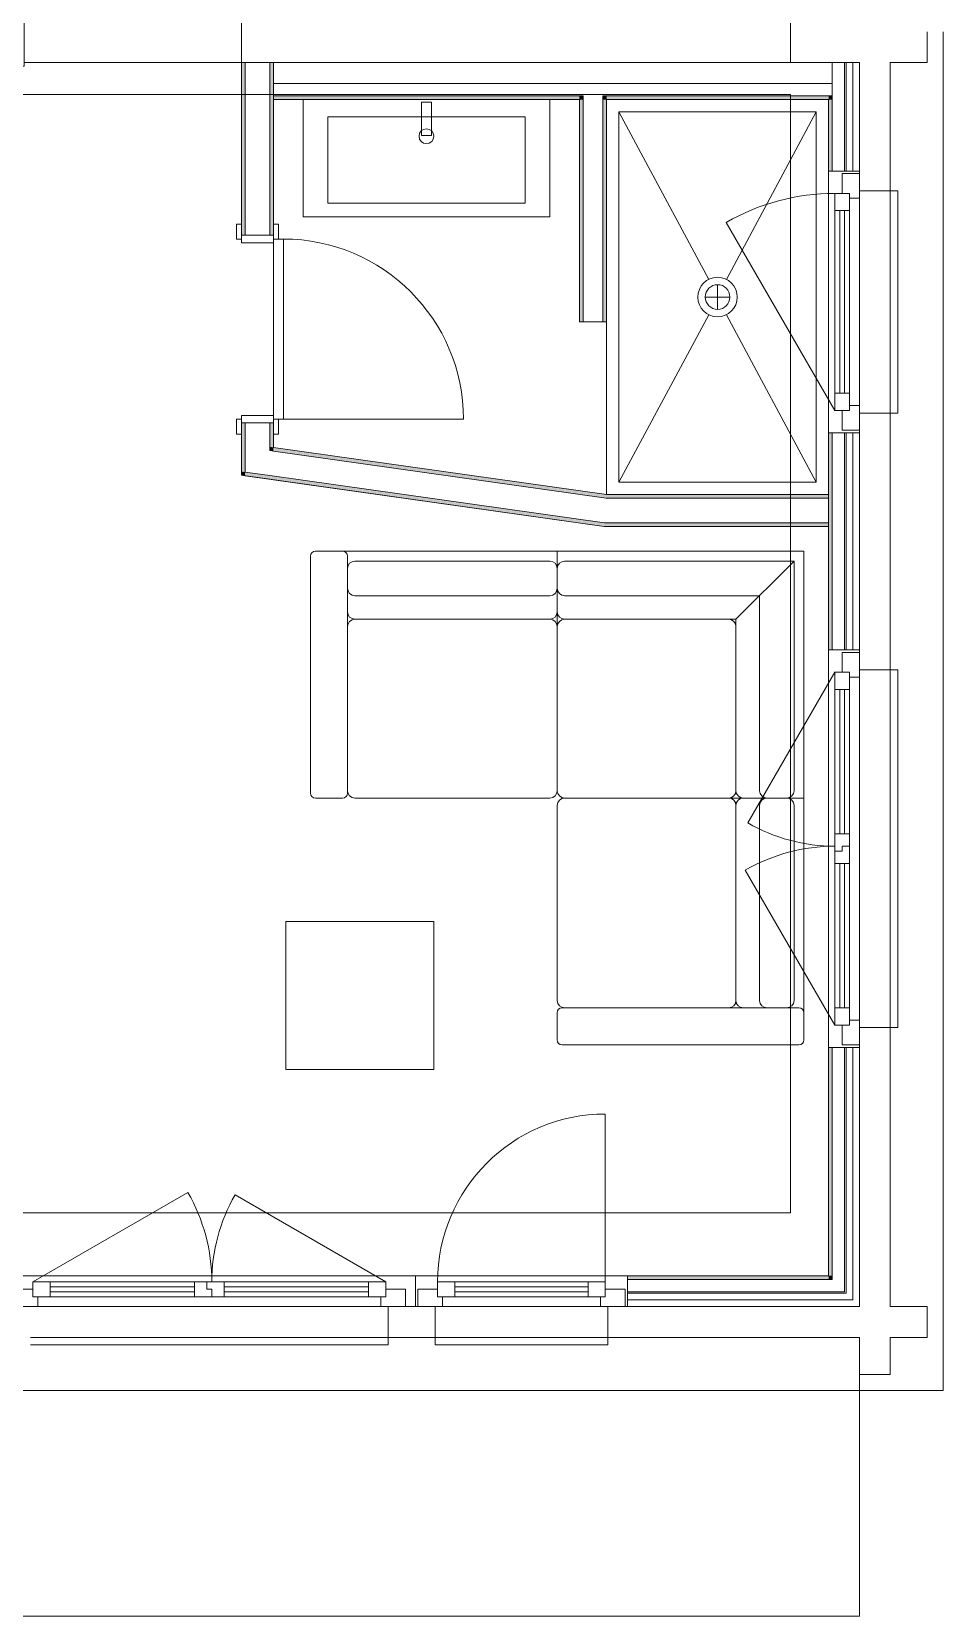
# Model space of a CAD drawing. Header units: metres. Extents: x -8.9 to 0, y -12.1 to 0.
# Drawn here: x -3.69 to 0, y -12.09 to -5.67 of the extents above; entities that cross this region are included whole.
import ezdxf

# ---------------------------------------------------------------- set-up
doc = ezdxf.new("R2010")
doc.units = ezdxf.units.M
doc.layers.get('0').update_dxf_attribs({"linetype": 'CONTINUOUS'})
for name, color, linetype in [('010 Aussenwände', 7, 'CONTINUOUS'), ('010 Aussenwände Bauteilschraffuren Neu', 7, 'CONTINUOUS'), ('010 Aussenwände Neu', 7, 'CONTINUOUS'), ('010 Aussenwände Schichttrennlinien Neu', 7, 'CONTINUOUS'), ('010 Fenster Neu', 7, 'CONTINUOUS'), ('010 Türen Neu', 7, 'CONTINUOUS'), ('015 Innenwände', 7, 'CONTINUOUS'), ('015 Innenwände Bauteilschraffuren Neu', 7, 'CONTINUOUS'), ('015 Innenwände Neu', 7, 'CONTINUOUS'), ('015 Innenwände Schichttrennlinien Neu', 7, 'CONTINUOUS'), ('035 Decken', 7, 'CONTINUOUS'), ('065 Einrichtung Möbel Neu', 7, 'CONTINUOUS'), ('080 Raumdefinitionen innen Kontur Neu', 7, 'CONTINUOUS')]:
    doc.layers.add(name, color=color, linetype=linetype)

msp = doc.modelspace()

# ---------------------------------------------------------------- hatches: boundary and pattern name
at = {"layer": '010 Aussenwände Bauteilschraffuren Neu', "linetype": 'CONTINUOUS', "lineweight": 13, "true_color": 0xdfdfdf}
for points in [[(-1.475, -5.93), (-2.7149, -5.93), (-2.7149, -5.945), (-1.475, -5.945)], [(-1.475, -5.945), (-1.46, -5.945), (-1.46, -5.93), (-1.475, -5.93)], [(-1.38, -5.945), (-1.365, -5.945), (-1.365, -5.93), (-1.38, -5.93)], [(-1.365, -5.945), (-0.465, -5.945), (-0.465, -5.93), (-1.365, -5.93)]]:
    msp.add_hatch(color=254, dxfattribs=at).paths.add_polyline_path(points, flags=0)
at = {"layer": '015 Innenwände Bauteilschraffuren Neu', "linetype": 'CONTINUOUS', "lineweight": 13, "true_color": 0xdfdfdf}
for points in [[(-2.83, -5.795), (-2.845, -5.795), (-2.845, -6.495), (-2.83, -6.495)], [(-2.73, -5.795), (-2.73, -6.495), (-2.715, -6.495), (-2.715, -5.795)], [(-1.475, -5.945), (-1.475, -6.845), (-1.46, -6.845), (-1.46, -5.945)], [(-1.365, -6.845), (-1.365, -5.945), (-1.38, -5.945), (-1.38, -6.845)], [(-0.465, -5.945), (-0.4525, -5.93), (-0.465, -5.93)], [(-0.465, -5.945), (-0.45, -5.945), (-0.45, -5.93), (-0.4525, -5.93)], [(-0.465, -5.945), (-0.465, -6.235), (-0.45, -6.235), (-0.45, -5.945)], [(-2.83, -7.255), (-2.845, -7.255), (-2.845, -7.4521), (-2.83, -7.4542)], [(-2.73, -7.255), (-2.73, -7.3522), (-2.715, -7.3543), (-2.715, -7.255)], [(-0.465, -8.175), (-0.45, -8.175), (-0.45, -7.295), (-0.465, -7.295)], [(-2.73, -7.3522), (-2.73, -7.3673), (-2.715, -7.3543)], [(-2.715, -7.3543), (-2.73, -7.3673), (-2.715, -7.3694)], [(-2.715, -7.3694), (-1.3661, -7.56), (-1.365, -7.545), (-2.715, -7.3543)], [(-2.83, -7.4542), (-2.845, -7.4521), (-2.845, -7.4672)], [(-2.83, -7.4542), (-2.845, -7.4672), (-2.83, -7.4693)], [(-2.83, -7.4693), (-1.3741, -7.675), (-1.3731, -7.66), (-2.83, -7.4542)], [(-1.365, -7.545), (-1.3661, -7.56), (-1.2588, -7.56)], [(-1.2588, -7.56), (-0.465, -7.56), (-0.465, -7.545), (-1.365, -7.545)], [(-1.3741, -7.675), (-1.2669, -7.675), (-1.3731, -7.66)], [(-1.3731, -7.66), (-1.2669, -7.675), (-0.465, -7.675), (-0.465, -7.66)], [(-0.465, -10.71), (-0.45, -10.71), (-0.45, -9.785), (-0.465, -9.785)], [(-0.465, -10.71), (-1.28, -10.71), (-1.28, -10.725), (-0.465, -10.725)], [(-0.465, -10.725), (-0.45, -10.725), (-0.465, -10.71)], [(-0.465, -10.71), (-0.45, -10.725), (-0.45, -10.71)]]:
    msp.add_hatch(color=254, dxfattribs=at).paths.add_polyline_path(points, flags=0)

# ---------------------------------------------------------------- linework, layer by layer
at = {"color": 7, "linetype": 'CONTINUOUS', "lineweight": 0}
for p, q in [((0, -11.175), (0, -5.67)), ((-8.845, -11.175), (0, -11.175))]:
    msp.add_line(p, q, dxfattribs=at)
at = {"color": 8, "linetype": 'CONTINUOUS', "lineweight": 13}
msp.add_lwpolyline([(-3.915, -5.925), (-0.62, -5.925), (-0.62, -10.455), (-3.915, -10.455)], close=True, dxfattribs=at)
at = {"color": 7, "linetype": 'CONTINUOUS', "lineweight": 0}
msp.add_lwpolyline([(-0.34, -10.96), (-0.34, -12.09), (-3.82, -12.09), (-3.82, -10.96)], dxfattribs=at)
at = {"layer": '010 Aussenwände', "color": 7, "linetype": 'CONTINUOUS', "lineweight": 18}
for p, q in [((-0.34, -6.315), (-0.34, -6.245)), ((-0.215, -6.315), (-0.34, -6.315)), ((-0.215, -7.215), (-0.34, -7.215)), ((-0.34, -7.215), (-0.34, -7.285)), ((-0.34, -8.255), (-0.34, -8.185)), ((-0.215, -8.255), (-0.34, -8.255)), ((-0.215, -9.705), (-0.34, -9.705)), ((-0.34, -9.705), (-0.34, -9.775)), ((-2.25, -10.96), (-2.25, -10.835)), ((-2.25, -10.835), (-2.18, -10.835)), ((-2.06, -10.835), (-2.13, -10.835)), ((-2.06, -10.96), (-2.06, -10.835)), ((-1.36, -10.96), (-1.36, -10.835)), ((-1.36, -10.835), (-1.29, -10.835))]:
    msp.add_line(p, q, dxfattribs=at)
for points in [[(-0.34, -5.795), (-0.34, -6.315)], [(-0.215, -6.315), (-0.215, -5.795)], [(-0.34, -7.215), (-0.34, -8.255)], [(-0.215, -8.255), (-0.215, -7.215)], [(-0.34, -9.705), (-0.34, -10.835)], [(-0.215, -10.835), (-0.215, -9.705)], [(-2.06, -10.835), (-2.25, -10.835)], [(-0.34, -10.835), (-1.36, -10.835)], [(-0.065, -10.835), (-0.215, -10.835)], [(-0.065, -10.96), (-0.065, -10.835)], [(-2.25, -10.96), (-2.06, -10.96)], [(-1.36, -10.96), (-0.34, -10.96)], [(-0.34, -10.96), (-0.34, -11.11)], [(-0.215, -10.96), (-0.065, -10.96)], [(-0.215, -11.11), (-0.215, -10.96)], [(-0.34, -11.11), (-0.215, -11.11)]]:
    msp.add_lwpolyline(points, dxfattribs=at)
at = {"layer": '010 Aussenwände Neu', "color": 7, "linetype": 'CONTINUOUS', "lineweight": 0}
for points in [[(-0.45, -5.795), (-2.7149, -5.795)], [(-2.7149, -5.795), (-2.7149, -5.88)], [(-0.4, -5.795), (-0.45, -5.795)], [(-0.394, -5.795), (-0.4, -5.795)], [(-0.367, -5.795), (-0.394, -5.795)], [(-0.34, -5.795), (-0.367, -5.795)], [(-2.7149, -5.88), (-2.7149, -5.93)], [(-2.7149, -5.93), (-2.7149, -5.945)], [(-2.7149, -5.945), (-1.475, -5.945)], [(-1.365, -5.945), (-0.465, -5.945)]]:
    msp.add_lwpolyline(points, dxfattribs=at)
at = {"layer": '010 Aussenwände Schichttrennlinien Neu', "color": 7, "linetype": 'CONTINUOUS', "lineweight": 0}
for p, q in [((-0.45, -5.795), (-0.45, -5.88)), ((-0.45, -5.795), (-0.45, -5.88)), ((-0.4, -5.795), (-0.4, -5.867)), ((-0.394, -5.795), (-0.394, -5.8598)), ((-0.367, -5.795), (-0.367, -5.8274)), ((-2.7149, -5.88), (-0.45, -5.88)), ((-0.45, -5.88), (-0.45, -5.927)), ((-0.45, -5.88), (-0.45, -5.927)), ((-2.7149, -5.93), (-1.46, -5.93)), ((-1.46, -5.93), (-1.46, -5.945)), ((-1.46, -5.93), (-1.46, -5.945)), ((-1.38, -5.945), (-1.38, -5.93)), ((-1.38, -5.945), (-1.38, -5.93)), ((-1.38, -5.93), (-0.465, -5.93)), ((-0.4525, -5.93), (-0.465, -5.93)), ((-0.4525, -5.93), (-0.465, -5.93))]:
    msp.add_line(p, q, dxfattribs=at)
at = {"layer": '010 Fenster Neu', "color": 7, "linetype": 'CONTINUOUS', "lineweight": 0}
for p, q in [((-0.45, -6.235), (-0.465, -6.235)), ((-0.465, -7.295), (-0.465, -6.235)), ((-0.4, -6.235), (-0.45, -6.235)), ((-0.41, -6.245), (-0.41, -6.325)), ((-0.34, -6.245), (-0.41, -6.245)), ((-0.394, -6.235), (-0.4, -6.235)), ((-0.367, -6.235), (-0.394, -6.235)), ((-0.34, -6.235), (-0.367, -6.235)), ((-0.34, -7.295), (-0.34, -6.235)), ((-0.34, -6.345), (-0.34, -6.245)), ((-0.38, -6.325), (-0.44, -6.325)), ((-0.44, -6.325), (-0.44, -6.395)), ((-0.41, -6.325), (-0.38, -6.325)), ((-0.38, -6.325), (-0.38, -6.345)), ((-0.38, -6.395), (-0.38, -6.325)), ((-0.38, -6.345), (-0.34, -6.345)), ((-0.34, -7.185), (-0.34, -6.345)), ((-0.215, -6.315), (-0.185, -6.315)), ((-0.215, -6.315), (-0.215, -7.215)), ((-0.185, -6.315), (-0.185, -7.215)), ((-0.44, -6.395), (-0.44, -7.135)), ((-0.44, -6.395), (-0.38, -6.395)), ((-0.42, -6.395), (-0.42, -7.135)), ((-0.4, -7.135), (-0.4, -6.395)), ((-0.38, -7.135), (-0.38, -6.395)), ((-0.44, -7.205), (-0.88, -6.4429)), ((-0.38, -7.135), (-0.44, -7.135)), ((-0.44, -7.135), (-0.44, -7.205)), ((-0.38, -7.205), (-0.38, -7.135)), ((-0.34, -7.185), (-0.38, -7.185)), ((-0.38, -7.185), (-0.38, -7.205)), ((-0.34, -7.285), (-0.34, -7.185)), ((-0.44, -7.205), (-0.38, -7.205)), ((-0.38, -7.205), (-0.41, -7.205)), ((-0.41, -7.205), (-0.41, -7.285)), ((-0.185, -7.215), (-0.215, -7.215)), ((-0.45, -7.295), (-0.465, -7.295)), ((-0.4, -7.295), (-0.45, -7.295)), ((-0.41, -7.285), (-0.34, -7.285)), ((-0.394, -7.295), (-0.4, -7.295)), ((-0.367, -7.295), (-0.394, -7.295)), ((-0.34, -7.295), (-0.367, -7.295)), ((-0.45, -8.175), (-0.465, -8.175)), ((-0.465, -9.785), (-0.465, -8.175)), ((-0.4, -8.175), (-0.45, -8.175)), ((-0.41, -8.265), (-0.41, -8.185)), ((-0.41, -8.185), (-0.34, -8.185)), ((-0.394, -8.175), (-0.4, -8.175)), ((-0.367, -8.175), (-0.394, -8.175)), ((-0.34, -8.175), (-0.367, -8.175)), ((-0.34, -9.785), (-0.34, -8.175)), ((-0.34, -8.185), (-0.34, -8.285)), ((-0.44, -8.265), (-0.7925, -8.8755)), ((-0.44, -8.335), (-0.44, -8.265)), ((-0.44, -8.265), (-0.38, -8.265)), ((-0.38, -8.265), (-0.41, -8.265)), ((-0.38, -8.285), (-0.38, -8.265)), ((-0.38, -8.265), (-0.38, -8.335)), ((-0.185, -8.255), (-0.215, -8.255)), ((-0.215, -9.705), (-0.215, -8.255)), ((-0.185, -9.705), (-0.185, -8.255)), ((-0.44, -8.92), (-0.44, -8.335)), ((-0.38, -8.335), (-0.44, -8.335)), ((-0.42, -8.92), (-0.42, -8.335)), ((-0.4, -8.335), (-0.4, -8.92)), ((-0.34, -8.285), (-0.38, -8.285)), ((-0.38, -8.335), (-0.38, -8.92)), ((-0.34, -8.285), (-0.34, -9.675)), ((-0.44, -8.99), (-0.44, -8.92)), ((-0.44, -8.92), (-0.38, -8.92)), ((-0.38, -8.92), (-0.38, -8.97)), ((-0.41, -8.99), (-0.41, -8.97)), ((-0.41, -8.97), (-0.38, -8.97)), ((-0.41, -8.97), (-0.41, -8.99)), ((-0.38, -8.97), (-0.41, -8.97)), ((-0.38, -8.97), (-0.38, -9.04)), ((-0.44, -9.04), (-0.44, -8.99)), ((-0.44, -8.99), (-0.41, -8.99)), ((-0.41, -8.99), (-0.44, -8.99)), ((-0.44, -9.625), (-0.44, -9.04)), ((-0.38, -9.04), (-0.44, -9.04)), ((-0.42, -9.625), (-0.42, -9.04)), ((-0.4, -9.04), (-0.4, -9.625)), ((-0.38, -9.04), (-0.38, -9.625)), ((-0.44, -9.695), (-0.8025, -9.0671)), ((-0.44, -9.695), (-0.44, -9.625)), ((-0.44, -9.625), (-0.38, -9.625)), ((-0.38, -9.625), (-0.38, -9.695)), ((-0.38, -9.695), (-0.38, -9.675)), ((-0.38, -9.675), (-0.34, -9.675)), ((-0.34, -9.675), (-0.34, -9.775)), ((-0.38, -9.695), (-0.44, -9.695)), ((-0.41, -9.775), (-0.41, -9.695)), ((-0.41, -9.695), (-0.38, -9.695)), ((-0.215, -9.705), (-0.185, -9.705)), ((-0.45, -9.785), (-0.465, -9.785)), ((-0.4, -9.785), (-0.45, -9.785)), ((-0.34, -9.775), (-0.41, -9.775)), ((-0.394, -9.785), (-0.4, -9.785)), ((-0.367, -9.785), (-0.394, -9.785)), ((-0.34, -9.785), (-0.367, -9.785)), ((-1.37, -10.735), (-1.37, -10.055)), ((-3.69, -10.735), (-3.0621, -10.3725)), ((-2.26, -10.735), (-2.8705, -10.3825)), ((-3.78, -10.71), (-2.14, -10.71)), ((-2.14, -10.725), (-2.14, -10.71)), ((-2.14, -10.725), (-2.14, -10.71)), ((-2.14, -10.71), (-1.28, -10.71)), ((-1.28, -10.725), (-1.28, -10.71)), ((-3.77, -10.765), (-3.69, -10.765)), ((-3.69, -10.795), (-3.69, -10.735)), ((-3.69, -10.735), (-3.62, -10.735)), ((-3.69, -10.765), (-3.69, -10.795)), ((-3.62, -10.735), (-3.035, -10.735)), ((-3.62, -10.735), (-3.62, -10.795)), ((-3.62, -10.755), (-3.035, -10.755)), ((-3.035, -10.775), (-3.62, -10.775)), ((-3.035, -10.795), (-3.035, -10.735)), ((-3.035, -10.735), (-2.985, -10.735)), ((-2.985, -10.735), (-2.985, -10.765)), ((-2.985, -10.765), (-2.985, -10.735)), ((-2.985, -10.735), (-2.915, -10.735)), ((-2.985, -10.765), (-2.965, -10.765)), ((-2.965, -10.765), (-2.985, -10.765)), ((-2.965, -10.765), (-2.965, -10.795)), ((-2.965, -10.795), (-2.965, -10.765)), ((-2.915, -10.735), (-2.33, -10.735)), ((-2.915, -10.735), (-2.915, -10.795)), ((-2.915, -10.755), (-2.33, -10.755)), ((-2.33, -10.775), (-2.915, -10.775)), ((-2.33, -10.795), (-2.33, -10.735)), ((-2.33, -10.735), (-2.26, -10.735)), ((-2.26, -10.735), (-2.26, -10.795)), ((-2.26, -10.795), (-2.26, -10.765)), ((-2.26, -10.765), (-2.18, -10.765)), ((-2.18, -10.765), (-2.18, -10.835)), ((-2.14, -10.775), (-2.14, -10.725)), ((-2.14, -10.775), (-2.14, -10.725)), ((-2.14, -10.781), (-2.14, -10.775)), ((-2.14, -10.781), (-2.14, -10.775)), ((-2.14, -10.808), (-2.14, -10.781)), ((-2.14, -10.808), (-2.14, -10.781)), ((-2.13, -10.765), (-2.05, -10.765)), ((-2.13, -10.835), (-2.13, -10.765)), ((-2.05, -10.795), (-2.05, -10.735)), ((-2.05, -10.735), (-1.98, -10.735)), ((-2.05, -10.765), (-2.05, -10.795)), ((-1.98, -10.735), (-1.44, -10.735)), ((-1.98, -10.735), (-1.98, -10.795)), ((-1.98, -10.755), (-1.44, -10.755)), ((-1.44, -10.775), (-1.98, -10.775)), ((-1.44, -10.795), (-1.44, -10.735)), ((-1.44, -10.735), (-1.37, -10.735)), ((-1.37, -10.735), (-1.37, -10.795)), ((-1.37, -10.795), (-1.37, -10.765)), ((-1.37, -10.765), (-1.29, -10.765)), ((-1.29, -10.765), (-1.29, -10.835)), ((-1.28, -10.775), (-1.28, -10.725)), ((-1.28, -10.781), (-1.28, -10.775)), ((-1.28, -10.808), (-1.28, -10.781)), ((-3.78, -10.835), (-2.14, -10.835)), ((-3.67, -10.835), (-3.77, -10.835)), ((-3.69, -10.795), (-3.67, -10.795)), ((-3.62, -10.795), (-3.69, -10.795)), ((-3.67, -10.795), (-3.67, -10.835)), ((-2.28, -10.835), (-3.67, -10.835)), ((-3.035, -10.795), (-3.62, -10.795)), ((-2.965, -10.795), (-3.035, -10.795)), ((-2.915, -10.795), (-2.965, -10.795)), ((-2.33, -10.795), (-2.915, -10.795)), ((-2.26, -10.795), (-2.33, -10.795)), ((-2.28, -10.835), (-2.28, -10.795)), ((-2.28, -10.795), (-2.26, -10.795)), ((-2.18, -10.835), (-2.28, -10.835)), ((-2.14, -10.835), (-2.14, -10.808)), ((-2.14, -10.835), (-2.14, -10.808)), ((-2.14, -10.835), (-1.28, -10.835)), ((-2.03, -10.835), (-2.13, -10.835)), ((-2.05, -10.795), (-2.03, -10.795)), ((-1.98, -10.795), (-2.05, -10.795)), ((-2.03, -10.795), (-2.03, -10.835)), ((-1.39, -10.835), (-2.03, -10.835)), ((-1.44, -10.795), (-1.98, -10.795)), ((-1.37, -10.795), (-1.44, -10.795)), ((-1.39, -10.835), (-1.39, -10.795)), ((-1.39, -10.795), (-1.37, -10.795)), ((-1.29, -10.835), (-1.39, -10.835)), ((-1.28, -10.835), (-1.28, -10.808)), ((-3.7, -10.96), (-2.25, -10.96)), ((-2.25, -10.99), (-2.25, -10.96)), ((-2.06, -10.96), (-2.06, -10.99)), ((-2.06, -10.96), (-1.36, -10.96)), ((-1.36, -10.99), (-1.36, -10.96)), ((-3.7, -10.99), (-2.25, -10.99)), ((-2.06, -10.99), (-1.36, -10.99))]:
    msp.add_line(p, q, dxfattribs=at)
at = {"layer": '010 Fenster Neu', "color": 7, "linetype": 'CONTINUOUS', "lineweight": 18}
for p, q in [((-0.34, -6.315), (-0.34, -6.245)), ((-0.34, -6.315), (-0.34, -6.245)), ((-0.215, -6.315), (-0.34, -6.315)), ((-0.34, -7.215), (-0.34, -7.285)), ((-0.34, -7.215), (-0.34, -7.285)), ((-0.215, -7.215), (-0.34, -7.215)), ((-0.34, -8.255), (-0.34, -8.185)), ((-0.34, -8.255), (-0.34, -8.185)), ((-0.215, -8.255), (-0.34, -8.255)), ((-0.34, -9.705), (-0.34, -9.775)), ((-0.34, -9.705), (-0.34, -9.775)), ((-0.215, -9.705), (-0.34, -9.705)), ((-2.25, -10.835), (-2.18, -10.835)), ((-2.25, -10.835), (-2.18, -10.835)), ((-2.25, -10.96), (-2.25, -10.835)), ((-2.06, -10.835), (-2.13, -10.835)), ((-2.06, -10.835), (-2.13, -10.835)), ((-2.06, -10.96), (-2.06, -10.835)), ((-1.36, -10.835), (-1.29, -10.835)), ((-1.36, -10.835), (-1.29, -10.835)), ((-1.36, -10.96), (-1.36, -10.835))]:
    msp.add_line(p, q, dxfattribs=at)
at = {"layer": '010 Fenster Neu', "color": 7, "linetype": 'CONTINUOUS', "lineweight": 0}
for centre, radius, start, end in [((-0.44, -7.205), 0.88, 90, 120), ((-0.44, -8.265), 0.705, 240, 270), ((-0.44, -9.695), 0.725, 90, 120), ((-1.37, -10.735), 0.68, 90, 180), ((-3.69, -10.735), 0.725, 0, 30), ((-2.26, -10.735), 0.705, 150, 180)]:
    msp.add_arc(centre, radius, start, end, dxfattribs=at)
at = {"layer": '010 Türen Neu', "color": 7, "linetype": 'CONTINUOUS', "lineweight": 0}
for p, q in [((-2.845, -6.45), (-2.865, -6.45)), ((-2.865, -6.45), (-2.865, -6.51)), ((-2.845, -6.51), (-2.845, -6.45)), ((-2.695, -6.45), (-2.715, -6.45)), ((-2.715, -6.45), (-2.715, -6.51)), ((-2.695, -6.51), (-2.695, -6.45)), ((-2.865, -6.51), (-2.845, -6.51)), ((-2.845, -6.495), (-2.845, -6.525)), ((-2.715, -6.495), (-2.845, -6.495)), ((-2.83, -6.495), (-2.845, -6.495)), ((-2.83, -6.495), (-2.845, -6.495)), ((-2.845, -6.525), (-2.715, -6.525)), ((-2.73, -6.495), (-2.83, -6.495)), ((-2.73, -6.495), (-2.83, -6.495)), ((-2.715, -6.495), (-2.73, -6.495)), ((-2.715, -6.495), (-2.73, -6.495)), ((-2.715, -6.525), (-2.715, -6.495)), ((-2.715, -6.51), (-2.695, -6.51)), ((-2.675, -6.51), (-2.715, -6.51)), ((-2.715, -6.51), (-2.715, -7.24)), ((-2.675, -7.24), (-2.675, -6.51)), ((-2.845, -7.24), (-2.865, -7.24)), ((-2.865, -7.24), (-2.865, -7.3)), ((-2.715, -7.225), (-2.845, -7.225)), ((-2.845, -7.225), (-2.845, -7.255)), ((-2.845, -7.3), (-2.845, -7.24)), ((-2.715, -7.255), (-2.715, -7.225)), ((-2.695, -7.24), (-2.715, -7.24)), ((-2.715, -7.24), (-2.715, -7.3)), ((-2.715, -7.24), (-2.675, -7.24)), ((-2.695, -7.3), (-2.695, -7.24)), ((-2.675, -7.24), (-1.945, -7.24)), ((-2.865, -7.3), (-2.845, -7.3)), ((-2.845, -7.255), (-2.715, -7.255)), ((-2.83, -7.255), (-2.845, -7.255)), ((-2.83, -7.255), (-2.845, -7.255)), ((-2.73, -7.255), (-2.83, -7.255)), ((-2.73, -7.255), (-2.83, -7.255)), ((-2.715, -7.255), (-2.73, -7.255)), ((-2.715, -7.255), (-2.73, -7.255)), ((-2.715, -7.3), (-2.695, -7.3))]:
    msp.add_line(p, q, dxfattribs=at)
msp.add_arc((-2.675, -7.24), 0.73, 0, 90, dxfattribs=at)
at = {"layer": '015 Innenwände', "color": 7, "linetype": 'CONTINUOUS', "lineweight": 18}
for points in [[(-2.845, -5.795), (-2.845, -5.67)], [(-0.065, -5.795), (-0.065, -5.67)], [(-2.845, -5.795), (-0.34, -5.795)], [(-0.215, -5.795), (-0.065, -5.795)]]:
    msp.add_lwpolyline(points, dxfattribs=at)
at = {"layer": '015 Innenwände Neu', "color": 7, "linetype": 'CONTINUOUS', "lineweight": 0}
for p, q in [((-0.45, -6.235), (-0.465, -6.235)), ((-0.4, -6.235), (-0.45, -6.235)), ((-0.394, -6.235), (-0.4, -6.235)), ((-0.367, -6.235), (-0.394, -6.235)), ((-0.34, -6.235), (-0.367, -6.235)), ((-2.83, -6.495), (-2.845, -6.495)), ((-2.73, -6.495), (-2.83, -6.495)), ((-2.715, -6.495), (-2.73, -6.495)), ((-2.83, -7.255), (-2.845, -7.255)), ((-2.73, -7.255), (-2.83, -7.255)), ((-2.715, -7.255), (-2.73, -7.255)), ((-0.45, -7.295), (-0.465, -7.295)), ((-0.4, -7.295), (-0.45, -7.295)), ((-0.394, -7.295), (-0.4, -7.295)), ((-0.367, -7.295), (-0.394, -7.295)), ((-0.34, -7.295), (-0.367, -7.295)), ((-0.45, -8.175), (-0.465, -8.175)), ((-0.4, -8.175), (-0.45, -8.175)), ((-0.394, -8.175), (-0.4, -8.175)), ((-0.367, -8.175), (-0.394, -8.175)), ((-0.34, -8.175), (-0.367, -8.175)), ((-0.45, -9.785), (-0.465, -9.785)), ((-0.4, -9.785), (-0.45, -9.785)), ((-0.394, -9.785), (-0.4, -9.785)), ((-0.367, -9.785), (-0.394, -9.785)), ((-0.34, -9.785), (-0.367, -9.785)), ((-1.28, -10.725), (-1.28, -10.71)), ((-1.28, -10.775), (-1.28, -10.725)), ((-1.28, -10.781), (-1.28, -10.775)), ((-1.28, -10.808), (-1.28, -10.781)), ((-1.28, -10.835), (-1.28, -10.808))]:
    msp.add_line(p, q, dxfattribs=at)
for points in [[(-2.845, -5.795), (-2.83, -5.795)], [(-2.845, -5.795), (-2.845, -6.495)], [(-2.83, -5.795), (-2.73, -5.795)], [(-2.73, -5.795), (-2.715, -5.795)], [(-2.715, -6.495), (-2.715, -5.795)], [(-0.34, -6.235), (-0.34, -5.795)], [(-1.475, -5.945), (-1.475, -6.845)], [(-1.365, -6.845), (-1.365, -5.945)], [(-0.465, -5.945), (-0.465, -6.235)], [(-1.46, -6.845), (-1.475, -6.845)], [(-1.38, -6.845), (-1.46, -6.845)], [(-1.365, -6.845), (-1.38, -6.845)], [(-2.845, -7.255), (-2.845, -7.4672)], [(-2.715, -7.3543), (-2.715, -7.255)], [(-0.465, -7.295), (-0.465, -8.175)], [(-0.34, -8.175), (-0.34, -7.295)], [(-1.365, -7.545), (-2.715, -7.3543)], [(-2.845, -7.4672), (-2.83, -7.4693)], [(-2.83, -7.4693), (-1.3741, -7.675)], [(-0.465, -7.545), (-1.365, -7.545)], [(-0.465, -7.56), (-0.465, -7.545)], [(-0.465, -7.66), (-0.465, -7.56)], [(-1.3741, -7.675), (-0.465, -7.675)], [(-0.465, -7.675), (-0.465, -7.66)], [(-0.465, -9.785), (-0.465, -10.71)], [(-0.34, -10.835), (-0.34, -9.785)], [(-0.465, -10.71), (-1.28, -10.71)], [(-1.28, -10.835), (-0.367, -10.835)], [(-0.34, -10.835), (-0.367, -10.835)]]:
    msp.add_lwpolyline(points, dxfattribs=at)
at = {"layer": '015 Innenwände Schichttrennlinien Neu', "color": 7, "linetype": 'CONTINUOUS', "lineweight": 0}
for p, q in [((-2.83, -5.795), (-2.83, -6.495)), ((-2.73, -6.495), (-2.73, -5.795)), ((-0.367, -6.235), (-0.367, -5.8274)), ((-0.4, -6.235), (-0.4, -5.867)), ((-0.394, -6.235), (-0.394, -5.8598)), ((-1.46, -5.945), (-1.46, -6.845)), ((-1.38, -6.845), (-1.38, -5.945)), ((-0.45, -5.93), (-0.4525, -5.93)), ((-0.45, -5.93), (-0.4525, -5.93)), ((-0.45, -5.93), (-0.45, -5.927)), ((-0.45, -5.93), (-0.45, -5.927)), ((-0.45, -5.93), (-0.45, -6.235)), ((-2.83, -7.255), (-2.83, -7.3532)), ((-2.73, -7.3673), (-2.73, -7.255)), ((-0.45, -7.295), (-0.45, -8.175)), ((-0.4, -8.175), (-0.4, -7.295)), ((-0.394, -8.175), (-0.394, -7.295)), ((-0.367, -8.175), (-0.367, -7.295)), ((-2.83, -7.3532), (-2.83, -7.4542)), ((-2.73, -7.3673), (-2.715, -7.3694)), ((-2.73, -7.3673), (-2.715, -7.3694)), ((-1.3661, -7.56), (-2.715, -7.3694)), ((-2.83, -7.4542), (-2.73, -7.4683)), ((-2.83, -7.4542), (-2.73, -7.4683)), ((-2.73, -7.4683), (-1.3731, -7.66)), ((-0.465, -7.56), (-1.3661, -7.56)), ((-1.3731, -7.66), (-0.6582, -7.66)), ((-0.6582, -7.66), (-0.465, -7.66)), ((-0.45, -9.785), (-0.45, -10.725)), ((-0.4, -10.725), (-0.4, -9.785)), ((-0.394, -10.775), (-0.394, -9.785)), ((-0.367, -10.781), (-0.367, -9.785)), ((-0.465, -10.725), (-1.28, -10.725)), ((-1.28, -10.775), (-0.45, -10.775)), ((-1.28, -10.781), (-0.4, -10.781)), ((-0.465, -10.725), (-0.45, -10.725)), ((-0.465, -10.725), (-0.45, -10.725)), ((-0.45, -10.775), (-0.4, -10.775)), ((-0.45, -10.775), (-0.4, -10.775)), ((-0.4, -10.775), (-0.4, -10.725)), ((-0.4, -10.781), (-0.394, -10.781)), ((-0.4, -10.781), (-0.394, -10.781)), ((-0.394, -10.781), (-0.394, -10.775)), ((-0.367, -10.808), (-0.367, -10.781)), ((-1.28, -10.808), (-0.394, -10.808)), ((-0.394, -10.808), (-0.367, -10.808))]:
    msp.add_line(p, q, dxfattribs=at)
at = {"layer": '035 Decken', "color": 7, "linetype": 'CONTINUOUS', "lineweight": 0}
msp.add_lwpolyline([(-8.505, -10.835), (-0.34, -10.835), (-0.34, -5.795), (-0.62, -5.795), (-0.62, -1.91), (-8.225, -1.91), (-8.225, -5.795), (-8.505, -5.795)], close=True, dxfattribs=at)
at = {"layer": '065 Einrichtung Möbel Neu', "color": 7, "linetype": 'CONTINUOUS', "lineweight": 0}
for p, q in [((-2.595, -5.945), (-1.595, -5.945)), ((-2.595, -6.42), (-2.595, -5.945)), ((-1.595, -6.42), (-1.595, -5.945)), ((-1.695, -6.015), (-2.495, -6.015)), ((-2.495, -6.015), (-2.495, -6.365)), ((-1.695, -6.365), (-1.695, -6.015)), ((-0.515, -5.995), (-1.315, -5.995)), ((-1.315, -5.995), (-1.315, -7.495)), ((-1.315, -5.995), (-0.9508, -6.6734)), ((-0.515, -5.995), (-0.8792, -6.6734)), ((-0.515, -7.495), (-0.515, -5.995)), ((-2.495, -6.365), (-1.695, -6.365)), ((-2.595, -6.42), (-1.595, -6.42)), ((-0.915, -6.695), (-0.915, -6.795)), ((-0.965, -6.745), (-0.865, -6.745)), ((-1.315, -7.495), (-0.9508, -6.8166)), ((-0.515, -7.495), (-0.8792, -6.8166)), ((-1.315, -7.495), (-0.515, -7.495))]:
    msp.add_line(p, q, dxfattribs=at)
at = {"layer": '065 Einrichtung Möbel Neu', "color": 9, "linetype": 'CONTINUOUS', "lineweight": 13}
for p, q in [((-2.565, -8.755), (-2.565, -7.795)), ((-2.545, -7.775), (-2.435, -7.775)), ((-2.435, -7.775), (-1.565, -7.775)), ((-2.415, -7.795), (-2.415, -8.755)), ((-1.595, -7.815), (-2.385, -7.815)), ((-0.565, -7.775), (-1.565, -7.775)), ((-1.565, -7.845), (-1.565, -7.775)), ((-1.565, -7.775), (-1.565, -7.845)), ((-1.535, -7.815), (-0.605, -7.815)), ((-0.8403, -8.0503), (-0.605, -7.815)), ((-0.605, -7.815), (-0.605, -8.745)), ((-0.565, -8.775), (-0.565, -7.775)), ((-2.415, -7.845), (-2.415, -8.0203)), ((-1.565, -8.0203), (-1.565, -7.845)), ((-1.565, -8.0203), (-1.565, -7.845)), ((-2.385, -7.955), (-1.595, -7.955)), ((-0.745, -7.955), (-1.535, -7.955)), ((-0.745, -8.745), (-0.745, -7.955)), ((-1.565, -8.0203), (-1.565, -8.0803)), ((-1.565, -8.0203), (-1.565, -8.0803)), ((-2.415, -8.745), (-2.415, -8.0803)), ((-2.385, -8.0503), (-1.595, -8.0503)), ((-2.385, -8.0503), (-1.595, -8.0503)), ((-1.565, -8.0803), (-1.565, -8.745)), ((-1.565, -8.0803), (-1.565, -8.745)), ((-0.8703, -8.0503), (-1.535, -8.0503)), ((-0.8403, -8.0503), (-1.535, -8.0503)), ((-0.8403, -8.745), (-0.8403, -8.0503)), ((-0.8403, -8.745), (-0.8403, -8.0803)), ((-2.435, -8.775), (-2.545, -8.775)), ((-1.595, -8.775), (-2.385, -8.775)), ((-1.535, -8.775), (-0.8703, -8.775)), ((-0.8703, -8.775), (-1.535, -8.775)), ((-0.8103, -8.775), (-0.8703, -8.775)), ((-0.8103, -8.775), (-0.8703, -8.775)), ((-0.635, -8.775), (-0.8103, -8.775)), ((-0.8103, -8.775), (-0.635, -8.775)), ((-0.565, -8.775), (-0.635, -8.775)), ((-0.565, -8.775), (-0.635, -8.775)), ((-0.565, -9.645), (-0.565, -8.775)), ((-1.565, -8.805), (-1.565, -9.595)), ((-0.8403, -9.595), (-0.8403, -8.805)), ((-0.8403, -9.595), (-0.8403, -8.805)), ((-0.745, -9.595), (-0.745, -8.805)), ((-0.605, -8.805), (-0.605, -9.595)), ((-0.585, -9.625), (-1.545, -9.625)), ((-1.535, -9.625), (-0.8703, -9.625)), ((-0.635, -9.625), (-0.8103, -9.625)), ((-1.565, -9.645), (-1.565, -9.755)), ((-0.565, -9.755), (-0.565, -9.645)), ((-1.545, -9.775), (-0.585, -9.775))]:
    msp.add_line(p, q, dxfattribs=at)
at = {"layer": '065 Einrichtung Möbel Neu', "color": 7, "linetype": 'CONTINUOUS', "lineweight": 0}
for points in [[(-2.115, -6.09), (-2.075, -6.09), (-2.075, -5.955), (-2.115, -5.955)], [(-1.365, -5.945), (-1.365, -7.545), (-0.465, -7.545), (-0.465, -5.945)]]:
    msp.add_lwpolyline(points, close=True, dxfattribs=at)
at = {"layer": '065 Einrichtung Möbel Neu', "color": 9, "linetype": 'CONTINUOUS', "lineweight": 13}
msp.add_lwpolyline([(-2.065, -9.875), (-2.665, -9.875), (-2.665, -9.275), (-2.065, -9.275)], close=True, dxfattribs=at)
at = {"layer": '065 Einrichtung Möbel Neu', "color": 7, "linetype": 'CONTINUOUS', "lineweight": 0}
for centre, radius in [((-2.095, -6.0934), 0.03), ((-0.915, -6.745), 0.08), ((-0.915, -6.745), 0.05)]:
    msp.add_circle(centre, radius, dxfattribs=at)
at = {"layer": '065 Einrichtung Möbel Neu', "color": 9, "linetype": 'CONTINUOUS', "lineweight": 13}
for centre, radius, start, end in [((-2.545, -7.795), 0.02, 90, 180), ((-2.435, -7.795), 0.02, 0, 90), ((-2.385, -7.845), 0.03, 90, 180), ((-1.595, -7.845), 0.03, 0, 90), ((-1.535, -7.845), 0.03, 90, 180), ((-2.385, -7.925), 0.03, 180, 270), ((-1.595, -7.925), 0.03, 270, 0), ((-1.535, -7.925), 0.03, 180, 270), ((-2.385, -8.0203), 0.03, 180, 270), ((-1.595, -8.0203), 0.03, 270, 0), ((-1.535, -8.0203), 0.03, 180, 270), ((-2.385, -8.0803), 0.03, 90, 180), ((-1.595, -8.0803), 0.03, 0, 90), ((-1.535, -8.0803), 0.03, 90, 180), ((-0.8703, -8.0803), 0.03, 0, 90), ((-2.545, -8.755), 0.02, 180, 270), ((-2.435, -8.755), 0.02, 270, 0), ((-2.385, -8.745), 0.03, 180, 270), ((-1.595, -8.745), 0.03, 270, 0), ((-1.535, -8.745), 0.03, 180, 270), ((-1.535, -8.805), 0.03, 90, 180), ((-0.8703, -8.745), 0.03, 270, 0), ((-0.8703, -8.805), 0.03, 0, 90), ((-0.8103, -8.745), 0.03, 180, 270), ((-0.8103, -8.805), 0.03, 90, 180), ((-0.715, -8.745), 0.03, 180, 270), ((-0.715, -8.805), 0.03, 90, 180), ((-0.635, -8.745), 0.03, 270, 0), ((-0.635, -8.805), 0.03, 0, 90), ((-1.535, -9.595), 0.03, 180, 270), ((-1.545, -9.645), 0.02, 90, 180), ((-0.8703, -9.595), 0.03, 270, 0), ((-0.8103, -9.595), 0.03, 180, 270), ((-0.715, -9.595), 0.03, 180, 270), ((-0.635, -9.595), 0.03, 270, 0), ((-0.585, -9.645), 0.02, 0, 90), ((-1.545, -9.755), 0.02, 180, 270), ((-0.585, -9.755), 0.02, 270, 0)]:
    msp.add_arc(centre, radius, start, end, dxfattribs=at)
at = {"layer": '080 Raumdefinitionen innen Kontur Neu', "color": 21, "linetype": 'CONTINUOUS', "lineweight": 0, "true_color": 0xffa8a8}
for points in [[(-4.475, -4.76), (-4.345, -4.76), (-4.345, -5.53), (-3.725, -5.53), (-3.725, -5.795), (-2.845, -5.795), (-2.845, -4.925), (-2.715, -4.925), (-2.715, -4.125), (-2.845, -4.125), (-2.845, -1.3), (-2.77, -1.3), (-2.77, -0.305), (-3.8, -0.305), (-3.8, -1.225), (-3.725, -1.225), (-3.725, -2.035), (-4.345, -2.035), (-4.345, -3.96), (-4.475, -3.96)], [(-4.08, -10.71), (-0.465, -10.71), (-0.465, -7.675), (-1.3741, -7.675), (-2.845, -7.4672), (-2.845, -7.225), (-2.715, -7.225), (-2.715, -6.525), (-2.845, -6.525), (-2.845, -5.795), (-3.725, -5.795), (-3.725, -5.81), (-4.39, -5.81), (-4.39, -8.855)], [(-2.715, -5.945), (-2.715, -7.3543), (-1.365, -7.545), (-0.465, -7.545), (-0.465, -5.945), (-1.365, -5.945), (-1.365, -6.845), (-1.475, -6.845), (-1.475, -5.945)]]:
    msp.add_lwpolyline(points, close=True, dxfattribs=at)
at = {"layer": '080 Raumdefinitionen innen Kontur Neu', "color": 7, "linetype": 'CONTINUOUS', "lineweight": 0}
for points in [[(-4.475, -4.76), (-4.345, -4.76), (-4.345, -5.53), (-3.725, -5.53), (-3.725, -5.795), (-2.845, -5.795), (-2.845, -4.925), (-2.715, -4.925), (-2.715, -4.125), (-2.845, -4.125), (-2.845, -1.3), (-2.77, -1.3), (-2.77, -0.305), (-3.8, -0.305), (-3.8, -1.225), (-3.725, -1.225), (-3.725, -2.035), (-4.345, -2.035), (-4.345, -3.96), (-4.475, -3.96)], [(-4.08, -10.71), (-0.465, -10.71), (-0.465, -7.675), (-1.3741, -7.675), (-2.845, -7.4672), (-2.845, -7.225), (-2.715, -7.225), (-2.715, -6.525), (-2.845, -6.525), (-2.845, -5.795), (-3.725, -5.795), (-3.725, -5.81), (-4.39, -5.81), (-4.39, -8.855)]]:
    msp.add_lwpolyline(points, close=True, dxfattribs=at)

doc.saveas('drawing.dxf')
